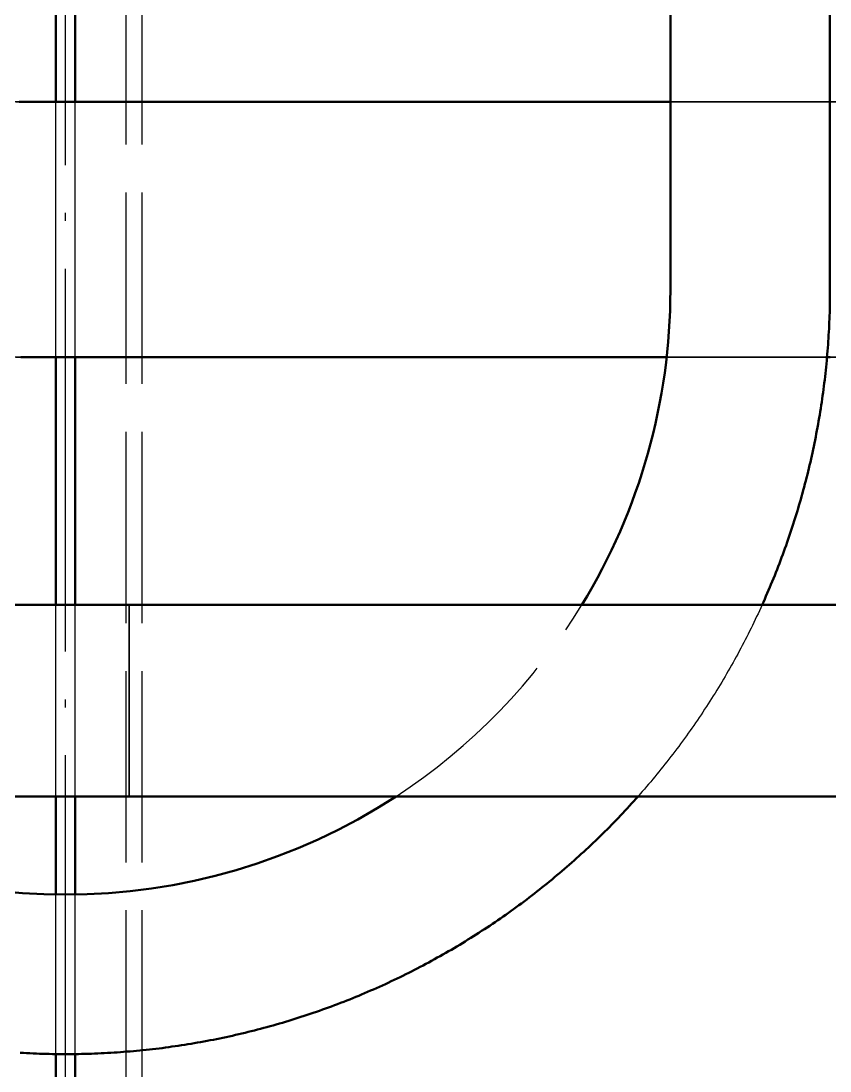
# Model space of a CAD drawing. Header units: millimetres. Extents: x 0 to 594, y 0 to 420.
# Drawn here: x 94.8 to 107.47, y 276.55 to 293.01 of the extents above; entities that cross this region are included whole.
import ezdxf

# ---------------------------------------------------------------- set-up
doc = ezdxf.new("R2010")
doc.units = ezdxf.units.MM
doc.linetypes.add('ISO02-TRAZOS', pattern=[3.75, 3, -0.75])
doc.linetypes.add('ISO04-TRAZO-PUNTO', pattern=[7.625, 6, -0.75, 0.125, -0.75])
for name, color, linetype, lineweight in [('01-VISIBLE', 7, 'CONTINUOUS', 50), ('02-OCULTA', 4, 'ISO02-TRAZOS', 25), ('03-EJE', 1, 'ISO04-TRAZO-PUNTO', 25)]:
    doc.layers.add(name, color=color, linetype=linetype, lineweight=lineweight)

msp = doc.modelspace()

# ---------------------------------------------------------------- linework, layer by layer
at = {"layer": '01-VISIBLE'}
for p, q in [((95.35, 291.74), (95.35, 313.833)), ((95.65, 291.74), (95.65, 313.833)), ((104.975, 313.833), (104.975, 288.791)), ((107.475, 313.833), (107.475, 288.791)), ((95.35, 283.856), (95.35, 287.74)), ((95.65, 283.856), (95.65, 287.74)), ((82.725, 283.856), (108.275, 283.856)), ((82.725, 280.856), (108.275, 280.856)), ((95.35, 279.317), (95.35, 280.856)), ((95.65, 279.317), (95.65, 280.856)), ((95.35, 267.39), (95.35, 276.817)), ((95.65, 267.39), (95.65, 276.817))]:
    msp.add_line(p, q, dxfattribs=at)
for points in [[(94.775, 291.74), (94.825, 291.74), (94.875, 291.74), (94.925, 291.74), (94.975, 291.74), (95.025, 291.74), (95.075, 291.74), (95.125, 291.74), (95.175, 291.74), (95.225, 291.74), (95.275, 291.74), (95.325, 291.74), (95.375, 291.74), (95.425, 291.74), (95.475, 291.74), (95.525, 291.74), (95.575, 291.74), (95.625, 291.74), (95.675, 291.74), (95.725, 291.74), (95.775, 291.74), (95.825, 291.74), (95.875, 291.74), (95.925, 291.74), (95.975, 291.74), (96.025, 291.74), (96.075, 291.74), (96.125, 291.74), (96.175, 291.74), (96.225, 291.74), (96.275, 291.74), (96.325, 291.74), (96.375, 291.74), (96.425, 291.74), (96.475, 291.74), (96.525, 291.74), (96.575, 291.74), (96.625, 291.74), (96.675, 291.74), (96.725, 291.74), (96.775, 291.74), (96.825, 291.74), (96.875, 291.74), (96.925, 291.74), (96.975, 291.74), (97.025, 291.74), (97.075, 291.74), (97.125, 291.74), (97.175, 291.74), (97.225, 291.74), (97.275, 291.74), (97.325, 291.74), (97.375, 291.74), (97.425, 291.74), (97.475, 291.74), (97.525, 291.74), (97.575, 291.74), (97.625, 291.74), (97.675, 291.74), (97.725, 291.74), (97.775, 291.74), (97.825, 291.74), (97.875, 291.74), (97.925, 291.74), (97.975, 291.74), (98.025, 291.74), (98.075, 291.74), (98.125, 291.74), (98.175, 291.74), (98.225, 291.74), (98.275, 291.74), (98.325, 291.74), (98.375, 291.74), (98.425, 291.74), (98.475, 291.74), (98.525, 291.74), (98.575, 291.74), (98.625, 291.74), (98.675, 291.74), (98.725, 291.74), (98.775, 291.74), (98.825, 291.74), (98.875, 291.74), (98.925, 291.74), (98.975, 291.74), (99.025, 291.74), (99.075, 291.74), (99.125, 291.74), (99.175, 291.74), (99.225, 291.74), (99.275, 291.74), (99.325, 291.74), (99.375, 291.74), (99.425, 291.74), (99.475, 291.74), (99.525, 291.74), (99.575, 291.74), (99.625, 291.74), (99.675, 291.74), (99.725, 291.74), (99.775, 291.74), (99.825, 291.74), (99.875, 291.74), (99.925, 291.74), (99.975, 291.74), (100.025, 291.74), (100.075, 291.74), (100.125, 291.74), (100.175, 291.74), (100.225, 291.74), (100.275, 291.74), (100.325, 291.74), (100.375, 291.74), (100.425, 291.74), (100.475, 291.74), (100.525, 291.74), (100.575, 291.74), (100.625, 291.74), (100.675, 291.74), (100.725, 291.74), (100.775, 291.74), (100.825, 291.74), (100.875, 291.74), (100.925, 291.74), (100.975, 291.74), (101.025, 291.74), (101.075, 291.74), (101.125, 291.74), (101.175, 291.74), (101.225, 291.74), (101.275, 291.74), (101.325, 291.74), (101.375, 291.74), (101.425, 291.74), (101.475, 291.74), (101.525, 291.74), (101.575, 291.74), (101.625, 291.74), (101.675, 291.74), (101.725, 291.74), (101.775, 291.74), (101.825, 291.74), (101.875, 291.74), (101.925, 291.74), (101.975, 291.74), (102.025, 291.74), (102.075, 291.74), (102.125, 291.74), (102.175, 291.74), (102.225, 291.74), (102.275, 291.74), (102.325, 291.74), (102.375, 291.74), (102.425, 291.74), (102.475, 291.74), (102.525, 291.74), (102.575, 291.74), (102.625, 291.74), (102.675, 291.74), (102.725, 291.74), (102.775, 291.74), (102.825, 291.74), (102.875, 291.74), (102.925, 291.74), (102.975, 291.74), (103.025, 291.74), (103.075, 291.74), (103.125, 291.74), (103.175, 291.74), (103.225, 291.74), (103.275, 291.74), (103.325, 291.74), (103.375, 291.74), (103.425, 291.74), (103.475, 291.74), (103.525, 291.74), (103.575, 291.74), (103.625, 291.74), (103.675, 291.74), (103.725, 291.74), (103.775, 291.74), (103.825, 291.74), (103.875, 291.74), (103.925, 291.74), (103.975, 291.74), (104.025, 291.74), (104.075, 291.74), (104.125, 291.74), (104.175, 291.74), (104.225, 291.74), (104.275, 291.74), (104.325, 291.74), (104.375, 291.74), (104.425, 291.74), (104.475, 291.74), (104.525, 291.74), (104.575, 291.74), (104.625, 291.74), (104.675, 291.74), (104.725, 291.74), (104.775, 291.74), (104.825, 291.74), (104.875, 291.74), (104.925, 291.74), (104.975, 291.74)], [(107.475, 288.791), (107.475, 288.741), (107.475, 288.69), (107.474, 288.64), (107.473, 288.59), (107.472, 288.539), (107.471, 288.489), (107.47, 288.439), (107.468, 288.388), (107.466, 288.338), (107.464, 288.288), (107.462, 288.237), (107.46, 288.187), (107.457, 288.137), (107.454, 288.086), (107.451, 288.036), (107.448, 287.986), (107.444, 287.936), (107.441, 287.885), (107.437, 287.835), (107.433, 287.785), (107.428, 287.735), (107.424, 287.685), (107.419, 287.634), (107.414, 287.584), (107.409, 287.534), (107.403, 287.484), (107.398, 287.434), (107.392, 287.384), (107.386, 287.334), (107.38, 287.284), (107.373, 287.234), (107.367, 287.184), (107.36, 287.134), (107.353, 287.085), (107.346, 287.035), (107.338, 286.985), (107.33, 286.935), (107.322, 286.885), (107.314, 286.836), (107.306, 286.786), (107.297, 286.736), (107.289, 286.687), (107.28, 286.637), (107.271, 286.588), (107.261, 286.538), (107.252, 286.489), (107.242, 286.439), (107.232, 286.39), (107.222, 286.341), (107.211, 286.291), (107.201, 286.242), (107.19, 286.193), (107.179, 286.144), (107.168, 286.095), (107.156, 286.046), (107.144, 285.997), (107.133, 285.948), (107.121, 285.899), (107.108, 285.85), (107.096, 285.801), (107.083, 285.752), (107.07, 285.704), (107.057, 285.655), (107.044, 285.607), (107.03, 285.558), (107.017, 285.51), (107.003, 285.461), (106.989, 285.413), (106.974, 285.365), (106.96, 285.316), (106.945, 285.268), (106.93, 285.22), (106.915, 285.172), (106.9, 285.124), (106.884, 285.076), (106.869, 285.028), (106.853, 284.981), (106.836, 284.933), (106.82, 284.885), (106.804, 284.838), (106.787, 284.79), (106.77, 284.743), (106.753, 284.695), (106.735, 284.648), (106.718, 284.601), (106.7, 284.554), (106.682, 284.507), (106.664, 284.46), (106.646, 284.413), (106.627, 284.366), (106.609, 284.319), (106.59, 284.272), (106.571, 284.226), (106.551, 284.179), (106.532, 284.133), (106.512, 284.087), (106.492, 284.04), (106.472, 283.994), (106.452, 283.948), (106.432, 283.902), (106.411, 283.856)], [(94.799, 287.74), (94.849, 287.74), (94.899, 287.74), (94.949, 287.74), (94.999, 287.74), (95.049, 287.74), (95.099, 287.74), (95.149, 287.74), (95.199, 287.74), (95.25, 287.74), (95.3, 287.74), (95.35, 287.74), (95.4, 287.74), (95.45, 287.74), (95.5, 287.74), (95.55, 287.74), (95.6, 287.74), (95.65, 287.74), (95.7, 287.74), (95.75, 287.74), (95.801, 287.74), (95.851, 287.74), (95.901, 287.74), (95.951, 287.74), (96.001, 287.74), (96.051, 287.74), (96.101, 287.74), (96.151, 287.74), (96.201, 287.74), (96.251, 287.74), (96.301, 287.74), (96.351, 287.74), (96.402, 287.74), (96.452, 287.74), (96.502, 287.74), (96.552, 287.74), (96.602, 287.74), (96.652, 287.74), (96.702, 287.74), (96.752, 287.74), (96.802, 287.74), (96.852, 287.74), (96.902, 287.74), (96.953, 287.74), (97.003, 287.74), (97.053, 287.74), (97.103, 287.74), (97.153, 287.74), (97.203, 287.74), (97.253, 287.74), (97.303, 287.74), (97.353, 287.74), (97.403, 287.74), (97.453, 287.74), (97.504, 287.74), (97.554, 287.74), (97.604, 287.74), (97.654, 287.74), (97.704, 287.74), (97.754, 287.74), (97.804, 287.74), (97.854, 287.74), (97.904, 287.74), (97.954, 287.74), (98.004, 287.74), (98.054, 287.74), (98.105, 287.74), (98.155, 287.74), (98.205, 287.74), (98.255, 287.74), (98.305, 287.74), (98.355, 287.74), (98.405, 287.74), (98.455, 287.74), (98.505, 287.74), (98.555, 287.74), (98.605, 287.74), (98.656, 287.74), (98.706, 287.74), (98.756, 287.74), (98.806, 287.74), (98.856, 287.74), (98.906, 287.74), (98.956, 287.74), (99.006, 287.74), (99.056, 287.74), (99.106, 287.74), (99.156, 287.74), (99.207, 287.74), (99.257, 287.74), (99.307, 287.74), (99.357, 287.74), (99.407, 287.74), (99.457, 287.74), (99.507, 287.74), (99.557, 287.74), (99.607, 287.74), (99.657, 287.74), (99.707, 287.74), (99.757, 287.74), (99.808, 287.74), (99.858, 287.74), (99.908, 287.74), (99.958, 287.74), (100.008, 287.74), (100.058, 287.74), (100.108, 287.74), (100.158, 287.74), (100.208, 287.74), (100.258, 287.74), (100.308, 287.74), (100.359, 287.74), (100.409, 287.74), (100.459, 287.74), (100.509, 287.74), (100.559, 287.74), (100.609, 287.74), (100.659, 287.74), (100.709, 287.74), (100.759, 287.74), (100.809, 287.74), (100.859, 287.74), (100.909, 287.74), (100.96, 287.74), (101.01, 287.74), (101.06, 287.74), (101.11, 287.74), (101.16, 287.74), (101.21, 287.74), (101.26, 287.74), (101.31, 287.74), (101.36, 287.74), (101.41, 287.74), (101.46, 287.74), (101.511, 287.74), (101.561, 287.74), (101.611, 287.74), (101.661, 287.74), (101.711, 287.74), (101.761, 287.74), (101.811, 287.74), (101.861, 287.74), (101.911, 287.74), (101.961, 287.74), (102.011, 287.74), (102.062, 287.74), (102.112, 287.74), (102.162, 287.74), (102.212, 287.74), (102.262, 287.74), (102.312, 287.74), (102.362, 287.74), (102.412, 287.74), (102.462, 287.74), (102.512, 287.74), (102.562, 287.74), (102.612, 287.74), (102.663, 287.74), (102.713, 287.74), (102.763, 287.74), (102.813, 287.74), (102.863, 287.74), (102.913, 287.74), (102.963, 287.74), (103.013, 287.74), (103.063, 287.74), (103.113, 287.74), (103.163, 287.74), (103.214, 287.74), (103.264, 287.74), (103.314, 287.74), (103.364, 287.74), (103.414, 287.74), (103.464, 287.74), (103.514, 287.74), (103.564, 287.74), (103.614, 287.74), (103.664, 287.74), (103.714, 287.74), (103.765, 287.74), (103.815, 287.74), (103.865, 287.74), (103.915, 287.74), (103.965, 287.74), (104.015, 287.74), (104.065, 287.74), (104.115, 287.74), (104.165, 287.74), (104.215, 287.74), (104.265, 287.74), (104.315, 287.74), (104.366, 287.74), (104.416, 287.74), (104.466, 287.74), (104.516, 287.74), (104.566, 287.74), (104.616, 287.74), (104.666, 287.74), (104.716, 287.74), (104.766, 287.74), (104.816, 287.74), (104.866, 287.74), (104.917, 287.74)], [(107.429, 287.74), (107.479, 287.74)], [(104.469, 280.856), (104.435, 280.818), (104.401, 280.78), (104.367, 280.743), (104.333, 280.705), (104.299, 280.668), (104.264, 280.631), (104.23, 280.594), (104.195, 280.557), (104.16, 280.52), (104.125, 280.484), (104.09, 280.447), (104.054, 280.411), (104.019, 280.375), (103.983, 280.339), (103.947, 280.303), (103.911, 280.267), (103.875, 280.232), (103.839, 280.196), (103.802, 280.161), (103.766, 280.126), (103.729, 280.091), (103.692, 280.056), (103.655, 280.022), (103.618, 279.987), (103.58, 279.953), (103.543, 279.919), (103.505, 279.885), (103.468, 279.851), (103.43, 279.818), (103.392, 279.784), (103.353, 279.751), (103.315, 279.718), (103.277, 279.685), (103.238, 279.652), (103.199, 279.619), (103.16, 279.587), (103.121, 279.554), (103.082, 279.522), (103.043, 279.49), (103.003, 279.458), (102.964, 279.427), (102.924, 279.395), (102.884, 279.364), (102.844, 279.333), (102.804, 279.302), (102.764, 279.271), (102.724, 279.24), (102.683, 279.21), (102.643, 279.179), (102.602, 279.149), (102.561, 279.119), (102.52, 279.089), (102.479, 279.06), (102.438, 279.03), (102.396, 279.001), (102.355, 278.972), (102.313, 278.943), (102.271, 278.914), (102.23, 278.886), (102.188, 278.857), (102.145, 278.829), (102.103, 278.801), (102.061, 278.773), (102.018, 278.746), (101.976, 278.718), (101.933, 278.691), (101.89, 278.664), (101.847, 278.637), (101.804, 278.61), (101.761, 278.583), (101.718, 278.557), (101.675, 278.531), (101.631, 278.505), (101.588, 278.479), (101.544, 278.453), (101.5, 278.428), (101.456, 278.402), (101.412, 278.377), (101.368, 278.352), (101.324, 278.328), (101.279, 278.303), (101.235, 278.279), (101.19, 278.254), (101.146, 278.23), (101.101, 278.207), (101.056, 278.183), (101.011, 278.16), (100.966, 278.136), (100.921, 278.113), (100.876, 278.09), (100.831, 278.068), (100.785, 278.045), (100.74, 278.023), (100.694, 278.001), (100.648, 277.979), (100.602, 277.957), (100.557, 277.936), (100.511, 277.915), (100.464, 277.894), (100.418, 277.873), (100.372, 277.852), (100.326, 277.831), (100.279, 277.811), (100.233, 277.791), (100.186, 277.771), (100.139, 277.751), (100.093, 277.732), (100.046, 277.712), (99.999, 277.693), (99.952, 277.674), (99.905, 277.656), (99.858, 277.637), (99.81, 277.619), (99.763, 277.601), (99.716, 277.583), (99.668, 277.565), (99.621, 277.547), (99.573, 277.53), (99.525, 277.513), (99.478, 277.496), (99.43, 277.479), (99.382, 277.463), (99.334, 277.446), (99.286, 277.43), (99.238, 277.414), (99.189, 277.399), (99.141, 277.383), (99.093, 277.368), (99.045, 277.353), (98.996, 277.338), (98.948, 277.323), (98.899, 277.309), (98.85, 277.294), (98.802, 277.28), (98.753, 277.266), (98.704, 277.253), (98.655, 277.239), (98.606, 277.226), (98.557, 277.213), (98.508, 277.2), (98.459, 277.187), (98.41, 277.175), (98.361, 277.163), (98.312, 277.151), (98.262, 277.139), (98.213, 277.127), (98.164, 277.116), (98.114, 277.105), (98.065, 277.094), (98.015, 277.083), (97.966, 277.073), (97.916, 277.062), (97.866, 277.052), (97.817, 277.042), (97.767, 277.033), (97.717, 277.023), (97.667, 277.014), (97.617, 277.005), (97.568, 276.996), (97.518, 276.987), (97.468, 276.979), (97.418, 276.971), (97.368, 276.963), (97.318, 276.955), (97.267, 276.947), (97.217, 276.94), (97.167, 276.933), (97.117, 276.926), (97.067, 276.919), (97.016, 276.912), (96.966, 276.906), (96.916, 276.9), (96.865, 276.894), (96.815, 276.888), (96.765, 276.883), (96.714, 276.878), (96.664, 276.873), (96.613, 276.868), (96.563, 276.863), (96.512, 276.859), (96.462, 276.855), (96.411, 276.851), (96.361, 276.847), (96.31, 276.843), (96.26, 276.84), (96.209, 276.837), (96.159, 276.834), (96.108, 276.831), (96.057, 276.829), (96.007, 276.827), (95.956, 276.825), (95.905, 276.823), (95.855, 276.821), (95.804, 276.82), (95.753, 276.819), (95.703, 276.818), (95.652, 276.817), (95.601, 276.816), (95.551, 276.816), (95.5, 276.816), (95.449, 276.816), (95.399, 276.816), (95.348, 276.817), (95.297, 276.818), (95.247, 276.819), (95.196, 276.82), (95.145, 276.821), (95.095, 276.823), (95.044, 276.825), (94.993, 276.827), (94.943, 276.829), (94.892, 276.831), (94.841, 276.834), (94.791, 276.837)]]:
    msp.add_lwpolyline(points, dxfattribs=at)
for start, end in [(-31.3889, 0), (-123.1264, -56.8736)]:
    msp.add_arc((95.5, 288.791), 9.475, start, end, dxfattribs=at)
at = {"layer": '02-OCULTA'}
for p, q in [((96.45, 257.32), (96.45, 358.898)), ((96.7, 257.32), (96.7, 358.898)), ((95.35, 267.546), (95.35, 344.044)), ((95.65, 267.546), (95.65, 344.044)), ((95.35, 287.74), (95.35, 291.74)), ((95.65, 287.74), (95.65, 291.74)), ((94.5, 283.856), (96.5, 283.856)), ((95.35, 280.856), (95.35, 283.856)), ((95.65, 280.856), (95.65, 283.856)), ((96.5, 283.856), (108.275, 283.856)), ((96.5, 283.856), (96.5, 280.856)), ((96.5, 280.856), (96.5, 283.856)), ((94.5, 280.856), (96.5, 280.856)), ((96.5, 280.856), (108.275, 280.856)), ((95.35, 276.817), (95.35, 279.317)), ((95.65, 276.817), (95.65, 279.317))]:
    msp.add_line(p, q, dxfattribs=at)
for points in [[(107.516, 291.74), (107.416, 291.74), (107.317, 291.74), (107.218, 291.74), (107.119, 291.74), (107.019, 291.74), (106.92, 291.74), (106.821, 291.74), (106.721, 291.74), (106.622, 291.74), (106.523, 291.74), (106.423, 291.74), (106.324, 291.74), (106.225, 291.74), (106.125, 291.74), (106.026, 291.74), (105.927, 291.74), (105.828, 291.74), (105.728, 291.74), (105.629, 291.74), (105.53, 291.74), (105.43, 291.74), (105.331, 291.74), (105.232, 291.74), (105.132, 291.74), (105.033, 291.74), (104.934, 291.74), (104.835, 291.74), (104.735, 291.74), (104.636, 291.74), (104.537, 291.74), (104.437, 291.74), (104.338, 291.74), (104.239, 291.74), (104.139, 291.74), (104.04, 291.74), (103.941, 291.74), (103.841, 291.74), (103.742, 291.74), (103.643, 291.74), (103.544, 291.74), (103.444, 291.74), (103.345, 291.74), (103.246, 291.74), (103.146, 291.74), (103.047, 291.74), (102.948, 291.74), (102.848, 291.74), (102.749, 291.74), (102.65, 291.74), (102.551, 291.74), (102.451, 291.74), (102.352, 291.74), (102.253, 291.74), (102.153, 291.74), (102.054, 291.74), (101.955, 291.74), (101.855, 291.74), (101.756, 291.74), (101.657, 291.74), (101.558, 291.74), (101.458, 291.74), (101.359, 291.74), (101.26, 291.74), (101.16, 291.74), (101.061, 291.74), (100.962, 291.74), (100.862, 291.74), (100.763, 291.74), (100.664, 291.74), (100.564, 291.74), (100.465, 291.74), (100.366, 291.74), (100.267, 291.74), (100.167, 291.74), (100.068, 291.74), (99.969, 291.74), (99.869, 291.74), (99.77, 291.74), (99.671, 291.74), (99.571, 291.74), (99.472, 291.74), (99.373, 291.74), (99.274, 291.74), (99.174, 291.74), (99.075, 291.74), (98.976, 291.74), (98.876, 291.74), (98.777, 291.74), (98.678, 291.74), (98.578, 291.74), (98.479, 291.74), (98.38, 291.74), (98.28, 291.74), (98.181, 291.74), (98.082, 291.74), (97.983, 291.74), (97.883, 291.74), (97.784, 291.74), (97.685, 291.74), (97.585, 291.74), (97.486, 291.74), (97.387, 291.74), (97.287, 291.74), (97.188, 291.74), (97.089, 291.74), (96.99, 291.74), (96.89, 291.74), (96.791, 291.74), (96.692, 291.74), (96.592, 291.74), (96.493, 291.74), (96.394, 291.74), (96.294, 291.74), (96.195, 291.74), (96.096, 291.74), (95.997, 291.74), (95.897, 291.74), (95.798, 291.74), (95.699, 291.74), (95.599, 291.74), (95.5, 291.74), (95.401, 291.74), (95.301, 291.74), (95.202, 291.74), (95.103, 291.74), (95.003, 291.74), (94.904, 291.74), (94.805, 291.74), (94.706, 291.74)], [(94.721, 291.74), (94.819, 291.74), (94.916, 291.74), (95.013, 291.74), (95.111, 291.74), (95.208, 291.74), (95.305, 291.74), (95.403, 291.74), (95.5, 291.74), (95.597, 291.74), (95.695, 291.74), (95.792, 291.74), (95.889, 291.74), (95.987, 291.74), (96.084, 291.74), (96.181, 291.74), (96.279, 291.74), (96.376, 291.74), (96.473, 291.74), (96.571, 291.74), (96.668, 291.74), (96.766, 291.74), (96.863, 291.74), (96.96, 291.74), (97.058, 291.74), (97.155, 291.74), (97.252, 291.74), (97.35, 291.74), (97.447, 291.74), (97.544, 291.74), (97.642, 291.74), (97.739, 291.74), (97.836, 291.74), (97.934, 291.74), (98.031, 291.74), (98.128, 291.74), (98.226, 291.74), (98.323, 291.74), (98.42, 291.74), (98.518, 291.74), (98.615, 291.74), (98.713, 291.74), (98.81, 291.74), (98.907, 291.74), (99.005, 291.74), (99.102, 291.74), (99.199, 291.74), (99.297, 291.74), (99.394, 291.74), (99.491, 291.74), (99.589, 291.74), (99.686, 291.74), (99.783, 291.74), (99.881, 291.74), (99.978, 291.74), (100.075, 291.74), (100.173, 291.74), (100.27, 291.74), (100.367, 291.74), (100.465, 291.74), (100.562, 291.74), (100.66, 291.74), (100.757, 291.74), (100.854, 291.74), (100.952, 291.74), (101.049, 291.74), (101.146, 291.74), (101.244, 291.74), (101.341, 291.74), (101.438, 291.74), (101.536, 291.74), (101.633, 291.74), (101.73, 291.74), (101.828, 291.74), (101.925, 291.74), (102.022, 291.74), (102.12, 291.74), (102.217, 291.74), (102.314, 291.74), (102.412, 291.74), (102.509, 291.74), (102.607, 291.74), (102.704, 291.74), (102.801, 291.74), (102.899, 291.74), (102.996, 291.74), (103.093, 291.74), (103.191, 291.74), (103.288, 291.74), (103.385, 291.74), (103.483, 291.74), (103.58, 291.74), (103.677, 291.74), (103.775, 291.74), (103.872, 291.74), (103.969, 291.74), (104.067, 291.74), (104.164, 291.74), (104.261, 291.74), (104.359, 291.74), (104.456, 291.74), (104.554, 291.74), (104.651, 291.74), (104.748, 291.74), (104.846, 291.74), (104.943, 291.74), (105.04, 291.74), (105.138, 291.74), (105.235, 291.74), (105.332, 291.74), (105.43, 291.74), (105.527, 291.74), (105.624, 291.74), (105.722, 291.74), (105.819, 291.74), (105.916, 291.74), (106.014, 291.74), (106.111, 291.74), (106.208, 291.74), (106.306, 291.74), (106.403, 291.74), (106.501, 291.74), (106.598, 291.74), (106.695, 291.74), (106.793, 291.74), (106.89, 291.74), (106.987, 291.74), (107.085, 291.74), (107.182, 291.74), (107.279, 291.74), (107.377, 291.74), (107.474, 291.74), (107.571, 291.74)], [(107.571, 291.74), (107.474, 291.74), (107.377, 291.74), (107.279, 291.74), (107.182, 291.74), (107.085, 291.74), (106.987, 291.74), (106.89, 291.74), (106.793, 291.74), (106.695, 291.74), (106.598, 291.74), (106.501, 291.74), (106.403, 291.74), (106.306, 291.74), (106.208, 291.74), (106.111, 291.74), (106.014, 291.74), (105.916, 291.74), (105.819, 291.74), (105.722, 291.74), (105.624, 291.74), (105.527, 291.74), (105.43, 291.74), (105.332, 291.74), (105.235, 291.74), (105.138, 291.74), (105.04, 291.74), (104.943, 291.74), (104.846, 291.74), (104.748, 291.74), (104.651, 291.74), (104.554, 291.74), (104.456, 291.74), (104.359, 291.74), (104.261, 291.74), (104.164, 291.74), (104.067, 291.74), (103.969, 291.74), (103.872, 291.74), (103.775, 291.74), (103.677, 291.74), (103.58, 291.74), (103.483, 291.74), (103.385, 291.74), (103.288, 291.74), (103.191, 291.74), (103.093, 291.74), (102.996, 291.74), (102.899, 291.74), (102.801, 291.74), (102.704, 291.74), (102.607, 291.74), (102.509, 291.74), (102.412, 291.74), (102.314, 291.74), (102.217, 291.74), (102.12, 291.74), (102.022, 291.74), (101.925, 291.74), (101.828, 291.74), (101.73, 291.74), (101.633, 291.74), (101.536, 291.74), (101.438, 291.74), (101.341, 291.74), (101.244, 291.74), (101.146, 291.74), (101.049, 291.74), (100.952, 291.74), (100.854, 291.74), (100.757, 291.74), (100.66, 291.74), (100.562, 291.74), (100.465, 291.74), (100.367, 291.74), (100.27, 291.74), (100.173, 291.74), (100.075, 291.74), (99.978, 291.74), (99.881, 291.74), (99.783, 291.74), (99.686, 291.74), (99.589, 291.74), (99.491, 291.74), (99.394, 291.74), (99.297, 291.74), (99.199, 291.74), (99.102, 291.74), (99.005, 291.74), (98.907, 291.74), (98.81, 291.74), (98.713, 291.74), (98.615, 291.74), (98.518, 291.74), (98.42, 291.74), (98.323, 291.74), (98.226, 291.74), (98.128, 291.74), (98.031, 291.74), (97.934, 291.74), (97.836, 291.74), (97.739, 291.74), (97.642, 291.74), (97.544, 291.74), (97.447, 291.74), (97.35, 291.74), (97.252, 291.74), (97.155, 291.74), (97.058, 291.74), (96.96, 291.74), (96.863, 291.74), (96.766, 291.74), (96.668, 291.74), (96.571, 291.74), (96.473, 291.74), (96.376, 291.74), (96.279, 291.74), (96.181, 291.74), (96.084, 291.74), (95.987, 291.74), (95.889, 291.74), (95.792, 291.74), (95.695, 291.74), (95.597, 291.74), (95.5, 291.74), (95.403, 291.74), (95.305, 291.74), (95.208, 291.74), (95.111, 291.74), (95.013, 291.74), (94.916, 291.74), (94.819, 291.74), (94.721, 291.74)], [(104.975, 291.74), (105.025, 291.74), (105.075, 291.74), (105.125, 291.74), (105.175, 291.74), (105.225, 291.74), (105.275, 291.74), (105.325, 291.74), (105.375, 291.74), (105.425, 291.74), (105.475, 291.74), (105.525, 291.74), (105.575, 291.74), (105.625, 291.74), (105.675, 291.74), (105.725, 291.74), (105.775, 291.74), (105.825, 291.74), (105.875, 291.74), (105.925, 291.74), (105.975, 291.74), (106.025, 291.74), (106.075, 291.74), (106.125, 291.74), (106.175, 291.74), (106.225, 291.74), (106.275, 291.74), (106.325, 291.74), (106.375, 291.74), (106.425, 291.74), (106.475, 291.74), (106.525, 291.74), (106.575, 291.74), (106.625, 291.74), (106.675, 291.74), (106.725, 291.74), (106.775, 291.74), (106.825, 291.74), (106.875, 291.74), (106.925, 291.74), (106.975, 291.74), (107.025, 291.74), (107.075, 291.74), (107.125, 291.74), (107.175, 291.74), (107.225, 291.74), (107.275, 291.74), (107.325, 291.74), (107.375, 291.74), (107.425, 291.74), (107.475, 291.74)], [(107.516, 287.74), (107.416, 287.74), (107.317, 287.74), (107.218, 287.74), (107.119, 287.74), (107.019, 287.74), (106.92, 287.74), (106.821, 287.74), (106.721, 287.74), (106.622, 287.74), (106.523, 287.74), (106.423, 287.74), (106.324, 287.74), (106.225, 287.74), (106.125, 287.74), (106.026, 287.74), (105.927, 287.74), (105.828, 287.74), (105.728, 287.74), (105.629, 287.74), (105.53, 287.74), (105.43, 287.74), (105.331, 287.74), (105.232, 287.74), (105.132, 287.74), (105.033, 287.74), (104.934, 287.74), (104.835, 287.74), (104.735, 287.74), (104.636, 287.74), (104.537, 287.74), (104.437, 287.74), (104.338, 287.74), (104.239, 287.74), (104.139, 287.74), (104.04, 287.74), (103.941, 287.74), (103.841, 287.74), (103.742, 287.74), (103.643, 287.74), (103.544, 287.74), (103.444, 287.74), (103.345, 287.74), (103.246, 287.74), (103.146, 287.74), (103.047, 287.74), (102.948, 287.74), (102.848, 287.74), (102.749, 287.74), (102.65, 287.74), (102.551, 287.74), (102.451, 287.74), (102.352, 287.74), (102.253, 287.74), (102.153, 287.74), (102.054, 287.74), (101.955, 287.74), (101.855, 287.74), (101.756, 287.74), (101.657, 287.74), (101.558, 287.74), (101.458, 287.74), (101.359, 287.74), (101.26, 287.74), (101.16, 287.74), (101.061, 287.74), (100.962, 287.74), (100.862, 287.74), (100.763, 287.74), (100.664, 287.74), (100.564, 287.74), (100.465, 287.74), (100.366, 287.74), (100.267, 287.74), (100.167, 287.74), (100.068, 287.74), (99.969, 287.74), (99.869, 287.74), (99.77, 287.74), (99.671, 287.74), (99.571, 287.74), (99.472, 287.74), (99.373, 287.74), (99.274, 287.74), (99.174, 287.74), (99.075, 287.74), (98.976, 287.74), (98.876, 287.74), (98.777, 287.74), (98.678, 287.74), (98.578, 287.74), (98.479, 287.74), (98.38, 287.74), (98.28, 287.74), (98.181, 287.74), (98.082, 287.74), (97.983, 287.74), (97.883, 287.74), (97.784, 287.74), (97.685, 287.74), (97.585, 287.74), (97.486, 287.74), (97.387, 287.74), (97.287, 287.74), (97.188, 287.74), (97.089, 287.74), (96.99, 287.74), (96.89, 287.74), (96.791, 287.74), (96.692, 287.74), (96.592, 287.74), (96.493, 287.74), (96.394, 287.74), (96.294, 287.74), (96.195, 287.74), (96.096, 287.74), (95.997, 287.74), (95.897, 287.74), (95.798, 287.74), (95.699, 287.74), (95.599, 287.74), (95.5, 287.74), (95.401, 287.74), (95.301, 287.74), (95.202, 287.74), (95.103, 287.74), (95.003, 287.74), (94.904, 287.74), (94.805, 287.74), (94.706, 287.74)], [(94.721, 287.74), (94.819, 287.74), (94.916, 287.74), (95.013, 287.74), (95.111, 287.74), (95.208, 287.74), (95.305, 287.74), (95.403, 287.74), (95.5, 287.74), (95.597, 287.74), (95.695, 287.74), (95.792, 287.74), (95.889, 287.74), (95.987, 287.74), (96.084, 287.74), (96.181, 287.74), (96.279, 287.74), (96.376, 287.74), (96.473, 287.74), (96.571, 287.74), (96.668, 287.74), (96.766, 287.74), (96.863, 287.74), (96.96, 287.74), (97.058, 287.74), (97.155, 287.74), (97.252, 287.74), (97.35, 287.74), (97.447, 287.74), (97.544, 287.74), (97.642, 287.74), (97.739, 287.74), (97.836, 287.74), (97.934, 287.74), (98.031, 287.74), (98.128, 287.74), (98.226, 287.74), (98.323, 287.74), (98.42, 287.74), (98.518, 287.74), (98.615, 287.74), (98.713, 287.74), (98.81, 287.74), (98.907, 287.74), (99.005, 287.74), (99.102, 287.74), (99.199, 287.74), (99.297, 287.74), (99.394, 287.74), (99.491, 287.74), (99.589, 287.74), (99.686, 287.74), (99.783, 287.74), (99.881, 287.74), (99.978, 287.74), (100.075, 287.74), (100.173, 287.74), (100.27, 287.74), (100.367, 287.74), (100.465, 287.74), (100.562, 287.74), (100.66, 287.74), (100.757, 287.74), (100.854, 287.74), (100.952, 287.74), (101.049, 287.74), (101.146, 287.74), (101.244, 287.74), (101.341, 287.74), (101.438, 287.74), (101.536, 287.74), (101.633, 287.74), (101.73, 287.74), (101.828, 287.74), (101.925, 287.74), (102.022, 287.74), (102.12, 287.74), (102.217, 287.74), (102.314, 287.74), (102.412, 287.74), (102.509, 287.74), (102.607, 287.74), (102.704, 287.74), (102.801, 287.74), (102.899, 287.74), (102.996, 287.74), (103.093, 287.74), (103.191, 287.74), (103.288, 287.74), (103.385, 287.74), (103.483, 287.74), (103.58, 287.74), (103.677, 287.74), (103.775, 287.74), (103.872, 287.74), (103.969, 287.74), (104.067, 287.74), (104.164, 287.74), (104.261, 287.74), (104.359, 287.74), (104.456, 287.74), (104.554, 287.74), (104.651, 287.74), (104.748, 287.74), (104.846, 287.74), (104.943, 287.74), (105.04, 287.74), (105.138, 287.74), (105.235, 287.74), (105.332, 287.74), (105.43, 287.74), (105.527, 287.74), (105.624, 287.74), (105.722, 287.74), (105.819, 287.74), (105.916, 287.74), (106.014, 287.74), (106.111, 287.74), (106.208, 287.74), (106.306, 287.74), (106.403, 287.74), (106.501, 287.74), (106.598, 287.74), (106.695, 287.74), (106.793, 287.74), (106.89, 287.74), (106.987, 287.74), (107.085, 287.74), (107.182, 287.74), (107.279, 287.74), (107.377, 287.74), (107.474, 287.74), (107.571, 287.74)], [(107.571, 287.74), (107.474, 287.74), (107.377, 287.74), (107.279, 287.74), (107.182, 287.74), (107.085, 287.74), (106.987, 287.74), (106.89, 287.74), (106.793, 287.74), (106.695, 287.74), (106.598, 287.74), (106.501, 287.74), (106.403, 287.74), (106.306, 287.74), (106.208, 287.74), (106.111, 287.74), (106.014, 287.74), (105.916, 287.74), (105.819, 287.74), (105.722, 287.74), (105.624, 287.74), (105.527, 287.74), (105.43, 287.74), (105.332, 287.74), (105.235, 287.74), (105.138, 287.74), (105.04, 287.74), (104.943, 287.74), (104.846, 287.74), (104.748, 287.74), (104.651, 287.74), (104.554, 287.74), (104.456, 287.74), (104.359, 287.74), (104.261, 287.74), (104.164, 287.74), (104.067, 287.74), (103.969, 287.74), (103.872, 287.74), (103.775, 287.74), (103.677, 287.74), (103.58, 287.74), (103.483, 287.74), (103.385, 287.74), (103.288, 287.74), (103.191, 287.74), (103.093, 287.74), (102.996, 287.74), (102.899, 287.74), (102.801, 287.74), (102.704, 287.74), (102.607, 287.74), (102.509, 287.74), (102.412, 287.74), (102.314, 287.74), (102.217, 287.74), (102.12, 287.74), (102.022, 287.74), (101.925, 287.74), (101.828, 287.74), (101.73, 287.74), (101.633, 287.74), (101.536, 287.74), (101.438, 287.74), (101.341, 287.74), (101.244, 287.74), (101.146, 287.74), (101.049, 287.74), (100.952, 287.74), (100.854, 287.74), (100.757, 287.74), (100.66, 287.74), (100.562, 287.74), (100.465, 287.74), (100.367, 287.74), (100.27, 287.74), (100.173, 287.74), (100.075, 287.74), (99.978, 287.74), (99.881, 287.74), (99.783, 287.74), (99.686, 287.74), (99.589, 287.74), (99.491, 287.74), (99.394, 287.74), (99.297, 287.74), (99.199, 287.74), (99.102, 287.74), (99.005, 287.74), (98.907, 287.74), (98.81, 287.74), (98.713, 287.74), (98.615, 287.74), (98.518, 287.74), (98.42, 287.74), (98.323, 287.74), (98.226, 287.74), (98.128, 287.74), (98.031, 287.74), (97.934, 287.74), (97.836, 287.74), (97.739, 287.74), (97.642, 287.74), (97.544, 287.74), (97.447, 287.74), (97.35, 287.74), (97.252, 287.74), (97.155, 287.74), (97.058, 287.74), (96.96, 287.74), (96.863, 287.74), (96.766, 287.74), (96.668, 287.74), (96.571, 287.74), (96.473, 287.74), (96.376, 287.74), (96.279, 287.74), (96.181, 287.74), (96.084, 287.74), (95.987, 287.74), (95.889, 287.74), (95.792, 287.74), (95.695, 287.74), (95.597, 287.74), (95.5, 287.74), (95.403, 287.74), (95.305, 287.74), (95.208, 287.74), (95.111, 287.74), (95.013, 287.74), (94.916, 287.74), (94.819, 287.74), (94.721, 287.74)], [(104.917, 287.74), (104.967, 287.74), (105.017, 287.74), (105.067, 287.74), (105.118, 287.74), (105.168, 287.74), (105.218, 287.74), (105.268, 287.74), (105.318, 287.74), (105.369, 287.74), (105.419, 287.74), (105.469, 287.74), (105.519, 287.74), (105.57, 287.74), (105.62, 287.74), (105.67, 287.74), (105.72, 287.74), (105.771, 287.74), (105.821, 287.74), (105.871, 287.74), (105.921, 287.74), (105.972, 287.74), (106.022, 287.74), (106.072, 287.74), (106.122, 287.74), (106.173, 287.74), (106.223, 287.74), (106.273, 287.74), (106.323, 287.74), (106.374, 287.74), (106.424, 287.74), (106.474, 287.74), (106.524, 287.74), (106.575, 287.74), (106.625, 287.74), (106.675, 287.74), (106.725, 287.74), (106.776, 287.74), (106.826, 287.74), (106.876, 287.74), (106.926, 287.74), (106.977, 287.74), (107.027, 287.74), (107.077, 287.74), (107.127, 287.74), (107.178, 287.74), (107.228, 287.74), (107.278, 287.74), (107.328, 287.74), (107.379, 287.74), (107.429, 287.74)], [(106.411, 283.856), (106.39, 283.81), (106.369, 283.764), (106.348, 283.718), (106.326, 283.673), (106.304, 283.627), (106.282, 283.581), (106.26, 283.536), (106.238, 283.491), (106.216, 283.445), (106.193, 283.4), (106.17, 283.355), (106.147, 283.31), (106.124, 283.265), (106.1, 283.22), (106.077, 283.176), (106.053, 283.131), (106.029, 283.087), (106.005, 283.042), (105.981, 282.998), (105.956, 282.954), (105.931, 282.91), (105.906, 282.866), (105.881, 282.822), (105.856, 282.778), (105.831, 282.735), (105.805, 282.691), (105.779, 282.648), (105.753, 282.604), (105.727, 282.561), (105.701, 282.518), (105.674, 282.475), (105.647, 282.432), (105.62, 282.39), (105.593, 282.347), (105.566, 282.304), (105.539, 282.262), (105.511, 282.22), (105.483, 282.177), (105.455, 282.135), (105.427, 282.093), (105.399, 282.052), (105.37, 282.01), (105.341, 281.968), (105.312, 281.927), (105.283, 281.886), (105.254, 281.844), (105.225, 281.803), (105.195, 281.762), (105.166, 281.721), (105.136, 281.681), (105.106, 281.64), (105.075, 281.6), (105.045, 281.559), (105.014, 281.519), (104.983, 281.479), (104.953, 281.439), (104.921, 281.399), (104.89, 281.36), (104.859, 281.32), (104.827, 281.281), (104.795, 281.241), (104.763, 281.202), (104.731, 281.163), (104.699, 281.124), (104.667, 281.086), (104.634, 281.047), (104.601, 281.008), (104.568, 280.97), (104.535, 280.932), (104.502, 280.894), (104.469, 280.856)]]:
    msp.add_lwpolyline(points, dxfattribs=at)
msp.add_arc((95.5, 288.791), 9.475, -56.8736, -31.3889, dxfattribs=at)
at = {"layer": '03-EJE'}
msp.add_line((95.5, 245), (95.5, 365.518), dxfattribs=at)

doc.saveas('drawing.dxf')
